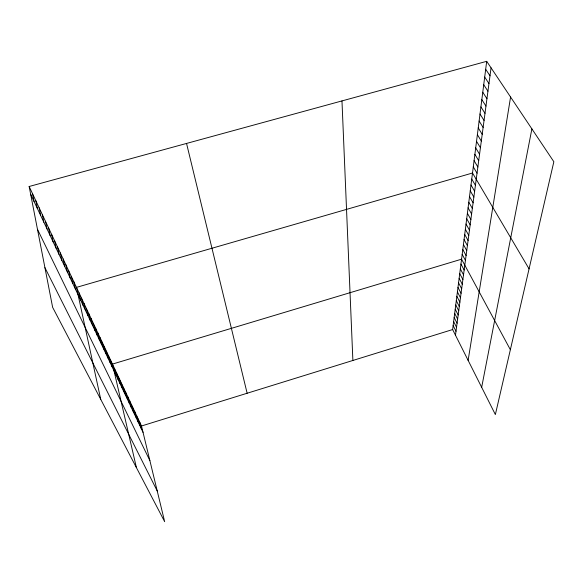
<?xml version="1.0" encoding="UTF-8"?>
<svg xmlns="http://www.w3.org/2000/svg" width="583" height="583" viewBox="0 0 583 583"><rect width="100%" height="100%" fill="white"/><g stroke="black" fill="none" stroke-linecap="round" stroke-linejoin="round"><path stroke-width="0.87" d="M486.696 61.324L553.85 161.739L495.361 414.564L452.634 329.548L486.696 61.324L29.15 186.494L52.638 307.35L164.661 521.676L141.501 425.991L29.15 186.494M455.483 335.225L491.054 67.847M468.12 360.374L510.577 97.033M481.667 387.323L531.885 128.901M141.501 425.991L452.634 329.548M485.683 69.268L489.997 75.775M484.699 77.065L488.962 83.558M483.722 84.717L487.942 91.203M482.768 92.238L486.943 98.709M481.828 99.627L485.967 106.084M480.909 106.886L484.998 113.328M480.006 114.013L484.058 120.448M479.117 121.024L483.125 127.444M478.242 127.91L482.207 134.316M477.382 134.68L481.31 141.071M476.537 141.341L480.428 147.718M475.699 147.885L479.561 154.247M474.883 154.32L478.701 160.668M474.081 160.653L477.863 166.986M473.287 166.884L477.04 173.195M529.065 268.872L472.514 173.013L76.475 287.375L100.742 399.391M471.742 179.047L475.422 185.328M470.991 184.986L474.635 191.246M470.248 190.823L473.862 197.069M469.519 196.58L473.097 202.804M468.798 202.243L472.347 208.444M468.091 207.818L471.611 214.005M467.391 213.305L470.882 219.478M466.706 218.712L470.168 224.863M466.028 224.04L469.461 230.168M465.365 229.287L468.761 235.401M464.709 234.453L468.076 240.546M464.061 239.547L467.406 245.618M463.427 244.561L466.743 250.617M462.8 249.509L466.087 255.543M462.181 254.385L465.438 260.404M510.365 349.713L461.568 259.187L112.461 364.084L136.415 467.639M460.949 264.07L464.155 270.046M460.337 268.88L463.521 274.833M459.739 273.616L462.887 279.556M459.142 278.288L462.268 284.205M458.559 282.893L461.663 288.789M457.983 287.434L461.058 293.307M457.415 291.908L460.468 297.767M456.853 296.324L459.885 302.162M456.3 300.675L459.309 306.498M455.753 304.975L458.741 310.768M455.214 309.209L458.18 314.98M454.689 313.384L457.626 319.141M454.164 317.509L457.079 323.244M453.647 321.576L456.54 327.289M453.137 325.591L456.008 331.282M44.92 267.655L157.221 490.952M37.465 229.294L149.882 460.614M30.666 194.292L143.046 432.36M186.545 143.44L247.141 393.248M139.876 422.522L141.421 428.92M138.222 419.009L139.774 425.437M136.553 415.446L138.105 421.895M134.855 411.824L136.407 418.31M133.135 408.158L134.695 414.673M131.394 404.442L132.953 410.979M129.623 400.667L131.182 407.233M127.823 396.834L129.39 403.436M126.001 392.949L127.568 399.581M124.15 389.007L125.724 395.668M122.277 385.013L123.851 391.696M120.368 380.947L121.942 387.666M118.436 376.829L120.011 383.578M116.476 372.646L118.05 379.424M114.479 368.398L116.061 375.204M110.464 359.828L112.045 366.7M108.438 355.513L110.027 362.415M106.383 351.134L107.972 358.057M104.299 346.681L105.88 353.641M102.178 342.163L103.767 349.151M100.021 337.572L101.61 344.589M97.835 332.908L99.423 339.962M95.612 328.171L97.201 335.254M93.353 323.361L94.949 330.474M91.065 318.471L92.653 325.613M88.733 313.501L90.321 320.672M86.357 308.451L87.953 315.651M83.952 303.313L85.541 310.542M81.503 298.088L83.092 305.354M79.011 292.783L80.6 300.07M73.895 281.888L75.484 289.241M71.279 276.298L72.86 283.681M68.612 270.607L70.193 278.025M65.894 264.82L67.475 272.268M63.132 258.932L64.706 266.409M60.319 252.942L61.893 260.448M57.455 246.835L59.029 254.37M54.54 240.619L56.106 248.19M51.574 234.293L53.133 241.887M48.549 227.844L50.102 235.466M45.467 221.278L47.019 228.93M42.326 214.588L43.871 222.269M39.127 207.767L40.664 215.477M35.869 200.814L37.399 208.554M32.539 193.724L34.062 201.492M341.973 100.917L352.883 360.469"/></g></svg>
